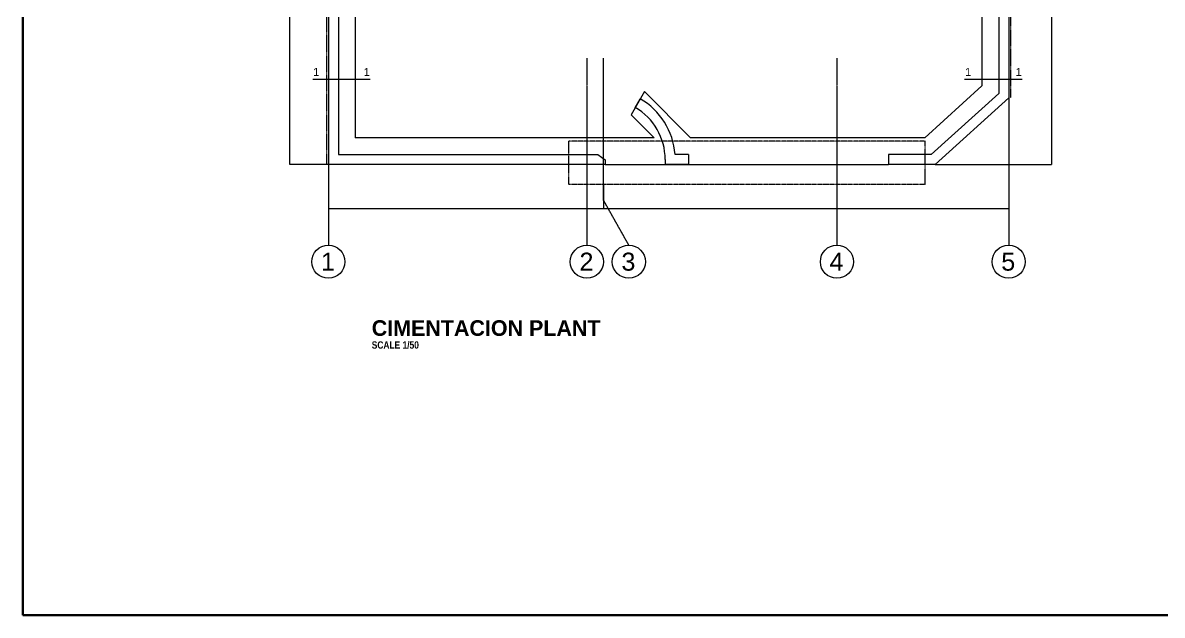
# Model space of a CAD drawing. Header units: millimetres. Extents: x -249630 to 95394, y -188036 to 109963.
# Drawn here: x 2208 to 19292, y -92290 to -83401 of the extents above; entities that cross this region are included whole.
import ezdxf

# ---------------------------------------------------------------- set-up
doc = ezdxf.new("R2010")
doc.units = ezdxf.units.MM
doc.header["$PDMODE"] = 2
doc.linetypes.add('ACAD_ISO04W100', pattern=[30, 24, -3, 0, -3])
doc.linetypes.add('DASHED2', pattern=[9.525, 6.35, -3.175])
for name, color, linetype in [('03', 3, 'Continuous'), ('04', 4, 'Continuous'), ('EJES', 161, 'Continuous'), ('Layer1', 2, 'Continuous'), ('Layer4', 6, 'Continuous'), ('SOMBRA', 252, 'Continuous'), ('TEXTOS', 11, 'Continuous'), ('TITULOS', 180, 'Continuous'), ('VEREDA', 1, 'Continuous')]:
    doc.layers.add(name, color=color, linetype=linetype)
doc.styles.add('aaaaa', font='arial.ttf', dxfattribs={"height": 0.15})
doc.styles.add('ARIAL', font='arial.ttf', dxfattribs={"height": 0.14})
doc.styles.add('COTAS', font='arial.ttf', dxfattribs={"width": 1.1})
doc.styles.add('DESCRIPCION(E)', font='swisscbi.ttf', dxfattribs={"width": 1.1, "oblique": 15, "height": 0.15})
doc.styles.add('TITULOS(E)', font='swisscbi.ttf', dxfattribs={"oblique": 15, "height": 0.23})
doc.dimstyles.new('COTA1-50', dxfattribs={"dimscale": 0.5, "dimtxt": 0.22, "dimasz": 0.12, "dimexe": 0.08, "dimexo": 0.05, "dimgap": 0.076, "dimtad": 2, "dimzin": 4, "dimdsep": 46, "dimtxsty": 'COTAS', "dimblk": 'ARCHTICK', "dimcen": -0.1, "dimclrd": 141, "dimclre": 141, "dimclrt": 11, "dimadec": 0, "dimazin": 0, "dimtfac": 1, "dimtix": 1, "dimtmove": 1, "dimatfit": 3, "dimfxl": 1, "dimtolj": 1, "dimtzin": 0, "dimarcsym": 0})

# ---------------------------------------------------------------- blocks, each defined once
blk = doc.blocks.new('_ArchTick')
at = {"color": 0, "linetype": 'ByBlock', "const_width": 0.15}
blk.add_lwpolyline([(-0.5, -0.5), (0.5, 0.5)], dxfattribs=at)
blk = doc.blocks.new('*D367')
at = {"layer": 'Defpoints', "color": 0, "transparency": 16777216}
for p in [(6790, -85527), (10666, -85527), (10666, -86189)]:
    blk.add_point(p, dxfattribs=at)
at = {"layer": 'SOMBRA', "color": 141, "lineweight": -2, "transparency": 16777216}
for p, q in [((6790, -85527), (6790, -86190)), ((10666, -85527), (10666, -86190)), ((6790, -86189), (10666, -86189))]:
    blk.add_line(p, q, dxfattribs=at)
at = {"layer": 'SOMBRA', "color": 141, "lineweight": -2, "transparency": 16777216, "xscale": 0.06, "yscale": 0.06, "zscale": 0.06, "rotation": 180}
blk.add_blockref('_ArchTick', (6790, -86189), dxfattribs=at)
at = {"layer": 'SOMBRA', "color": 141, "lineweight": -2, "transparency": 16777216, "xscale": 0.06, "yscale": 0.06, "zscale": 0.06}
blk.add_blockref('_ArchTick', (10666, -86189), dxfattribs=at)
at = {"layer": 'SOMBRA', "color": 11, "transparency": 16777216, "insert": (8728, -86190), "char_height": 0.11, "attachment_point": 5, "style": 'COTAS'}
blk.add_mtext('\\A1;3876.24', dxfattribs=at)
blk = doc.blocks.new('*D368')
at = {"layer": 'Defpoints', "color": 0, "transparency": 16777216}
for p in [(10666, -85827), (10915, -85827), (10915, -86189)]:
    blk.add_point(p, dxfattribs=at)
at = {"layer": 'SOMBRA', "color": 141, "lineweight": -2, "transparency": 16777216}
for p, q in [((10666, -85827), (10666, -86190)), ((10915, -85827), (10915, -86190)), ((10666, -86189), (10915, -86189))]:
    blk.add_line(p, q, dxfattribs=at)
at = {"layer": 'SOMBRA', "color": 141, "lineweight": -2, "transparency": 16777216, "xscale": 0.06, "yscale": 0.06, "zscale": 0.06, "rotation": 180}
blk.add_blockref('_ArchTick', (10666, -86189), dxfattribs=at)
at = {"layer": 'SOMBRA', "color": 141, "lineweight": -2, "transparency": 16777216, "xscale": 0.06, "yscale": 0.06, "zscale": 0.06}
blk.add_blockref('_ArchTick', (10915, -86189), dxfattribs=at)
at = {"layer": 'SOMBRA', "color": 11, "transparency": 16777216, "insert": (10790, -86190), "char_height": 0.11, "attachment_point": 5, "style": 'COTAS'}
blk.add_mtext('\\A1;248.76', dxfattribs=at)
blk = doc.blocks.new('*D369')
at = {"layer": 'Defpoints', "color": 0, "transparency": 16777216}
for p in [(10915, -85827), (14415, -85827), (14415, -86189)]:
    blk.add_point(p, dxfattribs=at)
at = {"layer": 'SOMBRA', "color": 141, "lineweight": -2, "transparency": 16777216}
for p, q in [((10915, -85827), (10915, -86190)), ((14415, -85827), (14415, -86190)), ((10915, -86189), (14415, -86189))]:
    blk.add_line(p, q, dxfattribs=at)
at = {"layer": 'SOMBRA', "color": 141, "lineweight": -2, "transparency": 16777216, "xscale": 0.06, "yscale": 0.06, "zscale": 0.06, "rotation": 180}
blk.add_blockref('_ArchTick', (10915, -86189), dxfattribs=at)
at = {"layer": 'SOMBRA', "color": 141, "lineweight": -2, "transparency": 16777216, "xscale": 0.06, "yscale": 0.06, "zscale": 0.06}
blk.add_blockref('_ArchTick', (14415, -86189), dxfattribs=at)
at = {"layer": 'SOMBRA', "color": 11, "transparency": 16777216, "insert": (12665, -86190), "char_height": 0.11, "attachment_point": 5, "style": 'COTAS'}
blk.add_mtext('\\A1;3500.00', dxfattribs=at)
blk = doc.blocks.new('*D370')
at = {"layer": 'Defpoints', "color": 0, "transparency": 16777216}
for p in [(14415, -85827), (16990, -85843), (16990, -86189)]:
    blk.add_point(p, dxfattribs=at)
at = {"layer": 'SOMBRA', "color": 141, "lineweight": -2, "transparency": 16777216}
for p, q in [((14415, -85827), (14415, -86190)), ((16990, -85843), (16990, -86190)), ((14415, -86189), (16990, -86189))]:
    blk.add_line(p, q, dxfattribs=at)
at = {"layer": 'SOMBRA', "color": 141, "lineweight": -2, "transparency": 16777216, "xscale": 0.06, "yscale": 0.06, "zscale": 0.06, "rotation": 180}
blk.add_blockref('_ArchTick', (14415, -86189), dxfattribs=at)
at = {"layer": 'SOMBRA', "color": 141, "lineweight": -2, "transparency": 16777216, "xscale": 0.06, "yscale": 0.06, "zscale": 0.06}
blk.add_blockref('_ArchTick', (16990, -86189), dxfattribs=at)
at = {"layer": 'SOMBRA', "color": 11, "transparency": 16777216, "insert": (15702, -86190), "char_height": 0.11, "attachment_point": 5, "style": 'COTAS'}
blk.add_mtext('\\A1;2575.00', dxfattribs=at)
blk = doc.blocks.new('*D371')
at = {"layer": 'Defpoints', "color": 0, "transparency": 16777216}
for p in [(6210, -82402), (6790, -82402), (6790, -85527)]:
    blk.add_point(p, dxfattribs=at)
at = {"layer": 'SOMBRA', "color": 141, "lineweight": -2, "transparency": 16777216}
for p, q in [((6790, -82402), (6210, -82402)), ((6210, -85527), (6210, -82402)), ((6790, -85527), (6210, -85527))]:
    blk.add_line(p, q, dxfattribs=at)
at = {"layer": 'SOMBRA', "color": 141, "lineweight": -2, "transparency": 16777216, "xscale": 0.06, "yscale": 0.06, "zscale": 0.06}
for p, rotation in [((6210, -82402), 90), ((6210, -85527), 270)]:
    blk.add_blockref('_ArchTick', p, dxfattribs=dict(at, rotation=rotation))
at = {"layer": 'SOMBRA', "color": 11, "transparency": 16777216, "insert": (6210, -83964), "char_height": 0.11, "attachment_point": 5, "rotation": 90, "style": 'COTAS'}
blk.add_mtext('\\A1;3125.00', dxfattribs=at)
blk = doc.blocks.new('*D382')
at = {"layer": 'Defpoints', "color": 0, "transparency": 16777216}
for p in [(16990, -82402), (15890, -85527), (17634, -85527)]:
    blk.add_point(p, dxfattribs=at)
at = {"layer": 'SOMBRA', "color": 141, "lineweight": -2, "transparency": 16777216}
for p, q in [((16990, -82402), (17634, -82402)), ((17634, -82402), (17634, -85527)), ((15890, -85527), (17634, -85527))]:
    blk.add_line(p, q, dxfattribs=at)
at = {"layer": 'SOMBRA', "color": 141, "lineweight": -2, "transparency": 16777216, "xscale": 0.06, "yscale": 0.06, "zscale": 0.06}
for p, rotation in [((17634, -82402), 90), ((17634, -85527), 270)]:
    blk.add_blockref('_ArchTick', p, dxfattribs=dict(at, rotation=rotation))
at = {"layer": 'SOMBRA', "color": 11, "transparency": 16777216, "insert": (17634, -83964), "char_height": 0.11, "attachment_point": 5, "rotation": 90, "style": 'COTAS'}
blk.add_mtext('\\A1;3125.00', dxfattribs=at)

msp = doc.modelspace()

# ---------------------------------------------------------------- linework, layer by layer
at = {"layer": '03'}
for p, q in [((16839.871, -77076.638), (16839.871, -84464.506)), ((16989.871, -77076.638), (16989.871, -84526.638)), ((6789.871, -82526.638), (6789.871, -85526.638)), ((6939.871, -82526.638), (6939.871, -85376.638)), ((16839.871, -84464.506), (15827.739, -85376.638)), ((16989.871, -84526.638), (15889.871, -85526.638)), ((12189.871, -85376.638), (11987.189, -85376.638)), ((15827.739, -85376.638), (15189.871, -85376.638)), ((10939.871, -85526.638), (6939.871, -85526.638)), ((11839.871, -85451.638), (11839.871, -85526.638)), ((12189.871, -85526.638), (11839.871, -85526.638)), ((15889.871, -85526.638), (15189.871, -85526.638))]:
    msp.add_line(p, q, dxfattribs=at)
for points in [[(11389.871, -84672.215), (11464.871, -84542.312)], [(6939.871, -85376.638), (10828.487, -85376.638), (10939.871, -85458.168)], [(12189.871, -85376.638), (12189.871, -85526.638)], [(15189.871, -85376.638), (15189.871, -85526.638)], [(6939.871, -85526.638), (6789.871, -85526.638)]]:
    msp.add_lwpolyline(points, dxfattribs=at)
for radius, start in [(1050, 4.0960438), (900, 0)]:
    msp.add_arc((10939.871, -85451.638), radius, start, 60, dxfattribs=at)
at = {"layer": '04'}
for p, q in [((16589.871, -81366.638), (16589.871, -84349.69)), ((7189.871, -82651.638), (7189.871, -85126.638)), ((16589.871, -84349.69), (15735.228, -85126.638)), ((11673.541, -85126.638), (7189.871, -85126.638)), ((15735.228, -85126.638), (12219.951, -85126.638))]:
    msp.add_line(p, q, dxfattribs=at)
for points in [[(11527.371, -84434.059), (11327.371, -84780.469)], [(12219.951, -85126.638), (11527.371, -84434.059)], [(11673.541, -85126.638), (11327.371, -84780.469)], [(10939.871, -85526.638), (15189.871, -85526.638)]]:
    msp.add_lwpolyline(points, dxfattribs=at)
at = {"layer": 'EJES', "linetype": 'ACAD_ISO04W100', "ltscale": 0.03}
for p, q in [((10666.109, -83933.747), (10666.109, -86737.422)), ((14414.871, -83933.747), (14414.871, -86737.422)), ((16989.871, -83933.747), (16989.871, -86737.422)), ((6789.871, -85526.638), (6789.871, -86737.422))]:
    msp.add_line(p, q, dxfattribs=at)
msp.add_lwpolyline([(11295.383, -86737.422), (10914.871, -86061.347), (10914.871, -83933.747)], dxfattribs=at)
at = {"layer": 'EJES'}
for centre in [(6789.871, -86986.047), (10666.109, -86986.047), (11295.383, -86986.047), (14414.871, -86986.047), (16989.871, -86986.047)]:
    msp.add_circle(centre, 248.625, dxfattribs=at)
at = {"layer": 'Layer1'}
msp.add_line((10939.871, -85458.168), (10939.871, -85526.638), dxfattribs=at)
at = {"layer": 'Layer4'}
for points in [[(7415.652, -84254.43), (6555.412, -84254.43)], [(17190.205, -84254.43), (16329.965, -84254.43)]]:
    msp.add_lwpolyline(points, dxfattribs=at)
at = {"layer": 'SOMBRA', "color": 3, "linetype": 'DASHED2', "lineweight": 90}
msp.add_lwpolyline([(2208.367, -58233.003), (36950.996, -58233.003), (36950.996, -92289.765), (2208.367, -92289.765)], close=True, dxfattribs=at)
at = {"layer": 'VEREDA', "linetype": 'DASHED2', "ltscale": 0.025}
msp.add_line((10389.871, -85176.638), (10389.871, -85826.638), dxfattribs=at)
for points in [[(6764.871, -85526.638), (6764.871, -62851.638), (17014.871, -62851.638), (17014.871, -84526.638)], [(15739.802, -85176.638), (10389.871, -85176.638)], [(15739.802, -85826.638), (15739.802, -85176.638)], [(15739.802, -85826.638), (10389.871, -85826.638)]]:
    msp.add_lwpolyline(points, dxfattribs=at)

# ---------------------------------------------------------------- texts
at = {"color": 4, "linetype": 'Continuous', "char_height": 120, "width": 192.904, "attachment_point": 5, "style": 'aaaaa'}
for insert in [(6607.434, -84139.324), (7365.791, -84139.324), (16381.987, -84139.324), (17140.344, -84139.324)]:
    msp.add_mtext('1', dxfattribs=dict(at, insert=insert))
at = {"layer": 'EJES', "style": 'ARIAL'}
for s, p in [('1', (6678.409, -87120.066)), ('2', (10554.647, -87120.066)), ('3', (11183.921, -87120.066)), ('4', (14303.409, -87120.066)), ('5', (16878.409, -87120.066))]:
    msp.add_text(s, height=270, dxfattribs=at).set_placement(p)
at = {"layer": 'TEXTOS', "linetype": 'ByBlock', "style": 'DESCRIPCION(E)'}
msp.add_text('SCALE 1/50', height=110, dxfattribs=at).set_placement((7440.074, -88290.314))
at = {"layer": 'TITULOS', "linetype": 'ByBlock', "style": 'TITULOS(E)', "width": 1.2}
msp.add_text('CIMENTACION PLANT', height=234, dxfattribs=at).set_placement((7440.074, -88098.078))

# ---------------------------------------------------------------- dimensions: what is measured, and where the dimension line sits
at = {"layer": 'SOMBRA'}
for base, p1, p2, picture, middle in [((6210.138, -82401.638), (6789.871, -85526.638), (6789.871, -82401.638), '*D371', (6210.044, -83964.138)), ((17634.028, -85526.638), (16989.871, -82401.638), (15889.871, -85526.638), '*D382', (17634.122, -83964.138))]:
    dim = msp.add_linear_dim(base=base, p1=p1, p2=p2, angle=90, dimstyle='COTA1-50', dxfattribs=at)
    dim.commit()
    dim.dimension.update_dxf_attribs({"geometry": picture, "text_midpoint": middle})
for base, p1, p2, picture, middle in [((10666.109, -86189.467), (6789.871, -85526.638), (10666.109, -85526.638), '*D367', (8727.99, -86189.562)), ((10914.871, -86189.467), (10666.109, -85826.638), (10914.871, -85826.638), '*D368', (10790.49, -86189.562)), ((14414.871, -86189.467), (10914.871, -85826.638), (14414.871, -85826.638), '*D369', (12664.871, -86189.562)), ((16989.871, -86189.467), (14414.871, -85826.638), (16989.871, -85843.128), '*D370', (15702.371, -86189.562))]:
    dim = msp.add_linear_dim(base=base, p1=p1, p2=p2, dimstyle='COTA1-50', dxfattribs=at)
    dim.commit()
    dim.dimension.update_dxf_attribs({"geometry": picture, "text_midpoint": middle})

doc.saveas('drawing.dxf')
